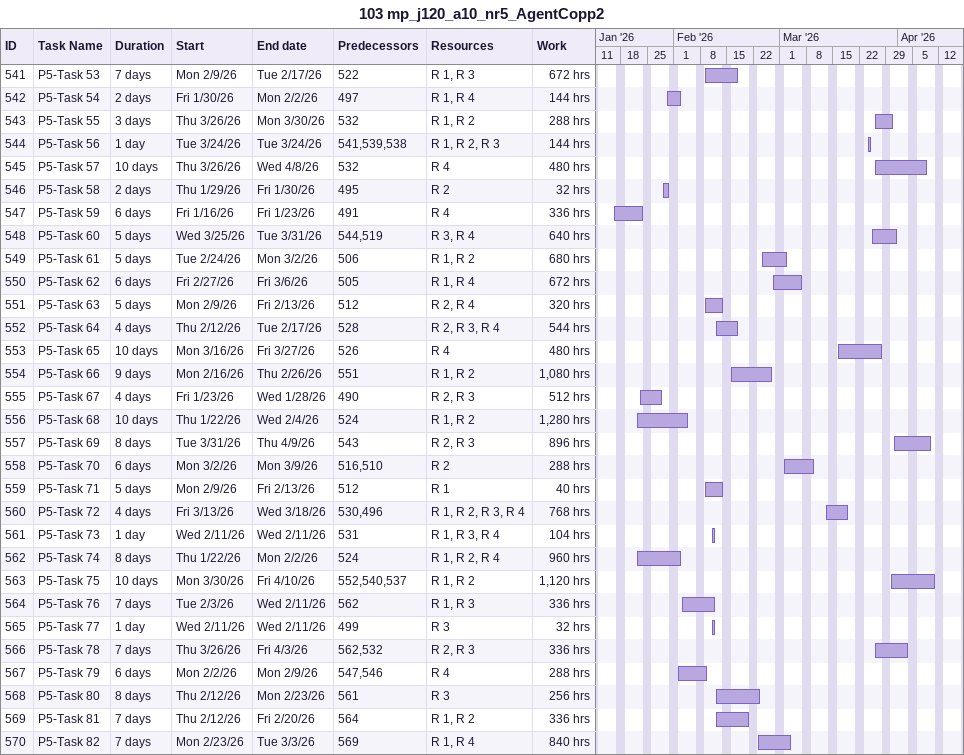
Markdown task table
103 mp_j120_a10_nr5_AgentCopp2

| ID | Task | Duration | Start | Finish | Predecessors | Resources | Work (h) |
|---|---|---|---|---|---|---|---|
| 541 | P5-Task 53 | 7d | 2026-02-09 | 2026-02-17 | 522 | R 1, R 3 | 672 |
| 542 | P5-Task 54 | 2d | 2026-01-30 | 2026-02-02 | 497 | R 1, R 4 | 144 |
| 543 | P5-Task 55 | 3d | 2026-03-26 | 2026-03-30 | 532 | R 1, R 2 | 288 |
| 544 | P5-Task 56 | 1d | 2026-03-24 | 2026-03-24 | 541, 539, 538 | R 1, R 2, R 3 | 144 |
| 545 | P5-Task 57 | 10d | 2026-03-26 | 2026-04-08 | 532 | R 4 | 480 |
| 546 | P5-Task 58 | 2d | 2026-01-29 | 2026-01-30 | 495 | R 2 | 32 |
| 547 | P5-Task 59 | 6d | 2026-01-16 | 2026-01-23 | 491 | R 4 | 336 |
| 548 | P5-Task 60 | 5d | 2026-03-25 | 2026-03-31 | 544, 519 | R 3, R 4 | 640 |
| 549 | P5-Task 61 | 5d | 2026-02-24 | 2026-03-02 | 506 | R 1, R 2 | 680 |
| 550 | P5-Task 62 | 6d | 2026-02-27 | 2026-03-06 | 505 | R 1, R 4 | 672 |
| 551 | P5-Task 63 | 5d | 2026-02-09 | 2026-02-13 | 512 | R 2, R 4 | 320 |
| 552 | P5-Task 64 | 4d | 2026-02-12 | 2026-02-17 | 528 | R 2, R 3, R 4 | 544 |
| 553 | P5-Task 65 | 10d | 2026-03-16 | 2026-03-27 | 526 | R 4 | 480 |
| 554 | P5-Task 66 | 9d | 2026-02-16 | 2026-02-26 | 551 | R 1, R 2 | 1080 |
| 555 | P5-Task 67 | 4d | 2026-01-23 | 2026-01-28 | 490 | R 2, R 3 | 512 |
| 556 | P5-Task 68 | 10d | 2026-01-22 | 2026-02-04 | 524 | R 1, R 2 | 1280 |
| 557 | P5-Task 69 | 8d | 2026-03-31 | 2026-04-09 | 543 | R 2, R 3 | 896 |
| 558 | P5-Task 70 | 6d | 2026-03-02 | 2026-03-09 | 516, 510 | R 2 | 288 |
| 559 | P5-Task 71 | 5d | 2026-02-09 | 2026-02-13 | 512 | R 1 | 40 |
| 560 | P5-Task 72 | 4d | 2026-03-13 | 2026-03-18 | 530, 496 | R 1, R 2, R 3, R 4 | 768 |
| 561 | P5-Task 73 | 1d | 2026-02-11 | 2026-02-11 | 531 | R 1, R 3, R 4 | 104 |
| 562 | P5-Task 74 | 8d | 2026-01-22 | 2026-02-02 | 524 | R 1, R 2, R 4 | 960 |
| 563 | P5-Task 75 | 10d | 2026-03-30 | 2026-04-10 | 552, 540, 537 | R 1, R 2 | 1120 |
| 564 | P5-Task 76 | 7d | 2026-02-03 | 2026-02-11 | 562 | R 1, R 3 | 336 |
| 565 | P5-Task 77 | 1d | 2026-02-11 | 2026-02-11 | 499 | R 3 | 32 |
| 566 | P5-Task 78 | 7d | 2026-03-26 | 2026-04-03 | 562, 532 | R 2, R 3 | 336 |
| 567 | P5-Task 79 | 6d | 2026-02-02 | 2026-02-09 | 547, 546 | R 4 | 288 |
| 568 | P5-Task 80 | 8d | 2026-02-12 | 2026-02-23 | 561 | R 3 | 256 |
| 569 | P5-Task 81 | 7d | 2026-02-12 | 2026-02-20 | 564 | R 1, R 2 | 336 |
| 570 | P5-Task 82 | 7d | 2026-02-23 | 2026-03-03 | 569 | R 1, R 4 | 840 |
